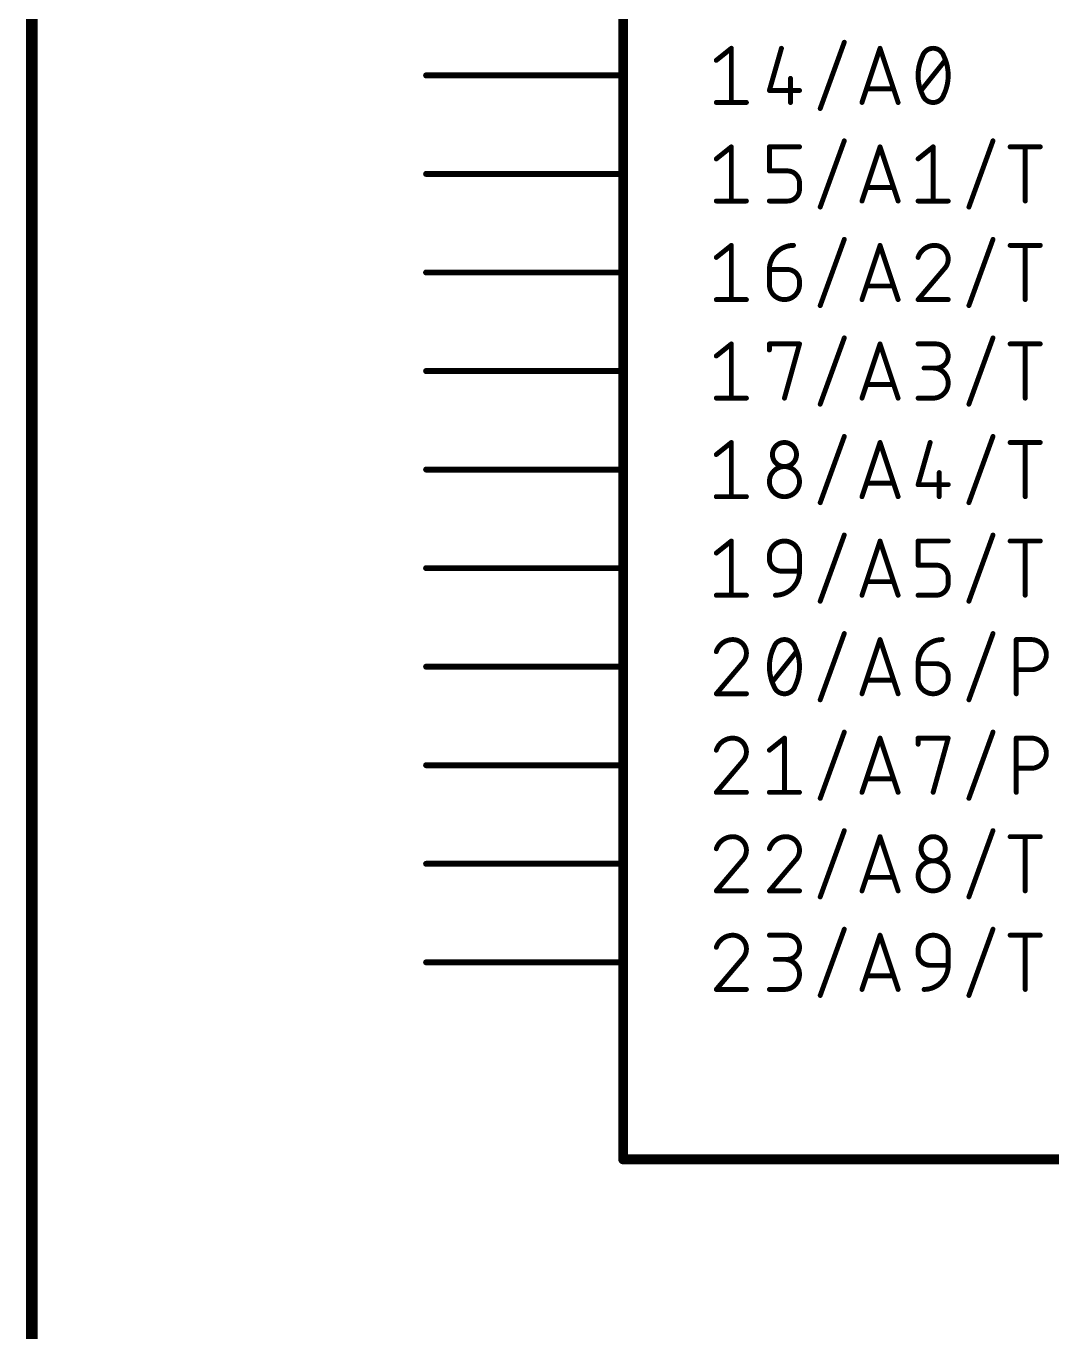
# Model space of a CAD drawing. Extents: x -1 to 180, y 0 to 264.
# Drawn here: x -0.15 to 26.29, y 165.74 to 199.39 of the extents above; entities that cross this region are included whole.
import ezdxf

# ---------------------------------------------------------------- set-up
doc = ezdxf.new("R2010")
doc.units = 0
doc.layers.add('94', color=12, linetype='CONTINUOUS')
doc.layers.add('95', color=251, linetype='CONTINUOUS')

msp = doc.modelspace()

# ---------------------------------------------------------------- linework, layer by layer
at = {"layer": '94'}
for points, const_width in [([(0, 264.16), (0, 0)], 0.3), ([(15.24, 238.76), (15.24, 170.18)], 0.254), ([(10.16, 198.12), (15.24, 198.12)], 0.1524), ([(10.16, 195.58), (15.24, 195.58)], 0.1524), ([(10.16, 193.04), (15.24, 193.04)], 0.1524), ([(10.16, 190.5), (15.24, 190.5)], 0.1524), ([(10.16, 187.96), (15.24, 187.96)], 0.1524), ([(10.16, 185.42), (15.24, 185.42)], 0.1524), ([(10.16, 182.88), (15.24, 182.88)], 0.1524), ([(10.16, 180.34), (15.24, 180.34)], 0.1524), ([(10.16, 177.8), (15.24, 177.8)], 0.1524), ([(10.16, 175.26), (15.24, 175.26)], 0.1524), ([(15.24, 170.18), (50.8, 170.18)], 0.254)]:
    msp.add_lwpolyline(points, dxfattribs=dict(at, const_width=const_width))
for points, const_width in [([(10.16, 198.1581, 1), (10.16, 198.0819)], 0.0762), ([(15.24, 198.0819, 1), (15.24, 198.1581)], 0.0762), ([(10.16, 195.6181, 1), (10.16, 195.5419)], 0.0762), ([(15.24, 195.5419, 1), (15.24, 195.6181)], 0.0762), ([(10.16, 193.0781, 1), (10.16, 193.0019)], 0.0762), ([(15.24, 193.0019, 1), (15.24, 193.0781)], 0.0762), ([(10.16, 190.5381, 1), (10.16, 190.4619)], 0.0762), ([(15.24, 190.4619, 1), (15.24, 190.5381)], 0.0762), ([(10.16, 187.9981, 1), (10.16, 187.9219)], 0.0762), ([(15.24, 187.9219, 1), (15.24, 187.9981)], 0.0762), ([(10.16, 185.4581, 1), (10.16, 185.3819)], 0.0762), ([(15.24, 185.3819, 1), (15.24, 185.4581)], 0.0762), ([(10.16, 182.9181, 1), (10.16, 182.8419)], 0.0762), ([(15.24, 182.8419, 1), (15.24, 182.9181)], 0.0762), ([(10.16, 180.3781, 1), (10.16, 180.3019)], 0.0762), ([(15.24, 180.3019, 1), (15.24, 180.3781)], 0.0762), ([(10.16, 177.8381, 1), (10.16, 177.7619)], 0.0762), ([(15.24, 177.7619, 1), (15.24, 177.8381)], 0.0762), ([(10.16, 175.2981, 1), (10.16, 175.2219)], 0.0762), ([(15.24, 175.2219, 1), (15.24, 175.2981)], 0.0762), ([(15.24, 170.2435, 1), (15.24, 170.1165)], 0.127), ([(15.1765, 170.18, 1), (15.3035, 170.18)], 0.127)]:
    msp.add_lwpolyline(points, format="xyb", dxfattribs=dict(at, const_width=const_width))
at = {"layer": '95', "const_width": 0.127}
for points in [[(20.3187, 197.2663), (20.9396, 198.9737)], [(17.6403, 198.5081), (18.0284, 198.8185)], [(18.0284, 198.8185), (18.0284, 197.4215)], [(19.3196, 198.8185), (19.0092, 197.7319)], [(21.3955, 197.4215), (21.8611, 198.8185)], [(21.8611, 198.8185), (22.3268, 197.4215)], [(22.9195, 197.7319), (23.5404, 198.5081)], [(19.5524, 198.0424), (19.5524, 197.4215)], [(19.0092, 197.7319), (19.7853, 197.7319)], [(22.2104, 197.7708), (21.5119, 197.7708)], [(17.6403, 197.4215), (18.4164, 197.4215)], [(17.6403, 195.9681), (18.0284, 196.2785)], [(18.0284, 196.2785), (18.0284, 194.8815)], [(19.0092, 195.6576), (19.0092, 196.2785)], [(19.0092, 196.2785), (19.7853, 196.2785)], [(20.3187, 194.7263), (20.9396, 196.4337)], [(21.3955, 194.8815), (21.8611, 196.2785)], [(21.8611, 196.2785), (22.3268, 194.8815)], [(22.8419, 195.9681), (23.23, 196.2785)], [(23.23, 196.2785), (23.23, 194.8815)], [(24.1515, 194.7263), (24.7724, 196.4337)], [(25.2146, 196.2785), (25.9907, 196.2785)], [(25.6027, 194.8815), (25.6027, 196.2785)], [(19.4748, 195.6576), (19.0092, 195.6576)], [(19.7853, 195.1919), (19.7853, 195.3472)], [(22.2104, 195.2308), (21.5119, 195.2308)], [(17.6403, 194.8815), (18.4164, 194.8815)], [(19.0092, 194.8815), (19.4748, 194.8815)], [(22.8419, 194.8815), (23.618, 194.8815)], [(20.3187, 192.1863), (20.9396, 193.8937)], [(24.1515, 192.1863), (24.7724, 193.8937)], [(17.6403, 193.4281), (18.0284, 193.7385)], [(18.0284, 193.7385), (18.0284, 192.3415)], [(21.3955, 192.3415), (21.8611, 193.7385)], [(21.8611, 193.7385), (22.3268, 192.3415)], [(25.2146, 193.7385), (25.9907, 193.7385)], [(25.6027, 192.3415), (25.6027, 193.7385)], [(19.0092, 193.1176), (19.4748, 193.1176)], [(19.0092, 192.7296), (19.0092, 193.1176)], [(23.5016, 193.1176), (22.8419, 192.3415)], [(19.7853, 192.8072), (19.7853, 192.7296)], [(22.2104, 192.6908), (21.5119, 192.6908)], [(17.6403, 192.3415), (18.4164, 192.3415)], [(22.8419, 192.3415), (23.618, 192.3415)], [(17.6403, 190.8881), (18.0284, 191.1985)], [(18.0284, 191.1985), (18.0284, 189.8015)], [(19.0092, 191.0433), (19.0092, 191.1985)], [(19.0092, 191.1985), (19.7853, 191.1985)], [(19.7853, 191.1985), (19.3972, 189.8015)], [(20.3187, 189.6463), (20.9396, 191.3537)], [(21.3955, 189.8015), (21.8611, 191.1985)], [(21.8611, 191.1985), (22.3268, 189.8015)], [(22.8419, 191.1985), (23.3076, 191.1985)], [(24.1515, 189.6463), (24.7724, 191.3537)], [(25.2146, 191.1985), (25.9907, 191.1985)], [(25.6027, 189.8015), (25.6027, 191.1985)], [(23.3076, 190.5776), (22.9972, 190.5776)], [(22.2104, 190.1508), (21.5119, 190.1508)], [(17.6403, 189.8015), (18.4164, 189.8015)], [(22.8419, 189.8015), (23.23, 189.8015)], [(20.3187, 187.1063), (20.9396, 188.8137)], [(24.1515, 187.1063), (24.7724, 188.8137)], [(17.6403, 188.3481), (18.0284, 188.6585)], [(18.0284, 188.6585), (18.0284, 187.2615)], [(21.3955, 187.2615), (21.8611, 188.6585)], [(21.8611, 188.6585), (22.3268, 187.2615)], [(23.1524, 188.6585), (22.8419, 187.5719)], [(25.2146, 188.6585), (25.9907, 188.6585)], [(25.6027, 187.2615), (25.6027, 188.6585)], [(23.3852, 187.8824), (23.3852, 187.2615)], [(22.2104, 187.6107), (21.5119, 187.6107)], [(22.8419, 187.5719), (23.618, 187.5719)], [(17.6403, 187.2615), (18.4164, 187.2615)], [(17.6403, 185.8081), (18.0284, 186.1185)], [(18.0284, 186.1185), (18.0284, 184.7215)], [(20.3187, 184.5663), (20.9396, 186.2737)], [(21.3955, 184.7215), (21.8611, 186.1185)], [(21.8611, 186.1185), (22.3268, 184.7215)], [(22.8419, 185.4976), (22.8419, 186.1185)], [(22.8419, 186.1185), (23.618, 186.1185)], [(24.1515, 184.5663), (24.7724, 186.2737)], [(25.2146, 186.1185), (25.9907, 186.1185)], [(25.6027, 184.7215), (25.6027, 186.1185)], [(19.0092, 185.6528), (19.0092, 185.7304)], [(19.7853, 185.7304), (19.7853, 185.3424)], [(23.3076, 185.4976), (22.8419, 185.4976)], [(19.7853, 185.3424), (19.3196, 185.3424)], [(22.2104, 185.0708), (21.5119, 185.0708)], [(23.618, 185.0319), (23.618, 185.1872)], [(17.6403, 184.7215), (18.4164, 184.7215)], [(22.8419, 184.7215), (23.3076, 184.7215)], [(20.3187, 182.0263), (20.9396, 183.7337)], [(24.1515, 182.0263), (24.7724, 183.7337)], [(21.3955, 182.1815), (21.8611, 183.5785)], [(21.8611, 183.5785), (22.3268, 182.1815)], [(25.372, 182.1815), (25.372, 183.5785)], [(25.372, 183.5785), (25.76, 183.5785)], [(19.0868, 182.4919), (19.7077, 183.2681)], [(18.3, 182.9576), (17.6403, 182.1815)], [(22.8419, 182.9576), (23.3076, 182.9576)], [(22.8419, 182.5696), (22.8419, 182.9576)], [(25.76, 182.8024), (25.372, 182.8024)], [(22.2104, 182.5308), (21.5119, 182.5308)], [(23.618, 182.6472), (23.618, 182.5696)], [(17.6403, 182.1815), (18.4164, 182.1815)], [(19.0092, 180.7281), (19.3972, 181.0385)], [(19.3972, 181.0385), (19.3972, 179.6415)], [(20.3187, 179.4863), (20.9396, 181.1937)], [(21.3955, 179.6415), (21.8611, 181.0385)], [(21.8611, 181.0385), (22.3268, 179.6415)], [(22.8419, 180.8833), (22.8419, 181.0385)], [(22.8419, 181.0385), (23.618, 181.0385)], [(23.618, 181.0385), (23.23, 179.6415)], [(24.1515, 179.4863), (24.7724, 181.1937)], [(25.372, 179.6415), (25.372, 181.0385)], [(25.372, 181.0385), (25.76, 181.0385)], [(18.3, 180.4176), (17.6403, 179.6415)], [(22.2104, 179.9908), (21.5119, 179.9908)], [(25.76, 180.2624), (25.372, 180.2624)], [(17.6403, 179.6415), (18.4164, 179.6415)], [(19.0092, 179.6415), (19.7853, 179.6415)], [(20.3187, 176.9463), (20.9396, 178.6537)], [(24.1515, 176.9463), (24.7724, 178.6537)], [(21.3955, 177.1015), (21.8611, 178.4985)], [(21.8611, 178.4985), (22.3268, 177.1015)], [(25.2146, 178.4985), (25.9907, 178.4985)], [(25.6027, 177.1015), (25.6027, 178.4985)], [(18.3, 177.8776), (17.6403, 177.1015)], [(19.6688, 177.8776), (19.0092, 177.1015)], [(22.2104, 177.4507), (21.5119, 177.4507)], [(17.6403, 177.1015), (18.4164, 177.1015)], [(19.0092, 177.1015), (19.7853, 177.1015)], [(19.0092, 175.9585), (19.4748, 175.9585)], [(20.3187, 174.4063), (20.9396, 176.1137)], [(21.3955, 174.5615), (21.8611, 175.9585)], [(21.8611, 175.9585), (22.3268, 174.5615)], [(24.1515, 174.4063), (24.7724, 176.1137)], [(25.2146, 175.9585), (25.9907, 175.9585)], [(25.6027, 174.5615), (25.6027, 175.9585)], [(18.3, 175.3376), (17.6403, 174.5615)], [(19.4748, 175.3376), (19.1644, 175.3376)], [(22.8419, 175.4928), (22.8419, 175.5704)], [(23.618, 175.5704), (23.618, 175.1824)], [(23.618, 175.1824), (23.1524, 175.1824)], [(22.2104, 174.9108), (21.5119, 174.9108)], [(17.6403, 174.5615), (18.4164, 174.5615)], [(19.0092, 174.5615), (19.3972, 174.5615)]]:
    msp.add_lwpolyline(points, dxfattribs=at)
at = {"layer": '95'}
for points, const_width in [([(20.9695, 198.9629, 1), (20.9098, 198.9846)], 0.0635), ([(17.6205, 198.5328, 1), (17.6601, 198.4833)], 0.0635), ([(18.0601, 198.8185, 1), (17.9966, 198.8185)], 0.0635), ([(18.0482, 198.7937, 1), (18.0085, 198.8433)], 0.0635), ([(19.3501, 198.8098, 1), (19.2891, 198.8272)], 0.0635), ([(21.8913, 198.8285, 1), (21.831, 198.8085)], 0.0635), ([(21.8913, 198.8085, 1), (21.831, 198.8285)], 0.0635), ([(22.9584, 198.6245, 0.1139), (22.8419, 198.12)], 0.127), ([(22.9283, 198.6348, 1), (22.9884, 198.6142)], 0.0635), ([(23.23, 198.8185, 0.3205), (22.9584, 198.6245)], 0.127), ([(22.9869, 198.6106, 1), (22.9298, 198.6384)], 0.0635), ([(23.5016, 198.6245, 0.3205), (23.23, 198.8185)], 0.127), ([(23.23, 198.8502, 1), (23.23, 198.7868)], 0.0635), ([(23.23, 198.7868, 1), (23.23, 198.8502)], 0.0635), ([(23.618, 198.12, 0.1139), (23.5016, 198.6245)], 0.127), ([(23.5302, 198.6384, 1), (23.4731, 198.6106)], 0.0635), ([(23.4716, 198.6142, 1), (23.5317, 198.6348)], 0.0635), ([(23.5652, 198.4882, 1), (23.5156, 198.5279)], 0.0635), ([(19.5842, 198.0424, 1), (19.5207, 198.0424)], 0.0635), ([(22.8419, 198.12, 0.1139), (22.9584, 197.6155)], 0.127), ([(22.8737, 198.12, 1), (22.8102, 198.12)], 0.0635), ([(22.8102, 198.12, 1), (22.8737, 198.12)], 0.0635), ([(23.5016, 197.6155, 0.1139), (23.618, 198.12)], 0.127), ([(23.6498, 198.12, 1), (23.5863, 198.12)], 0.0635), ([(23.5863, 198.12, 1), (23.6498, 198.12)], 0.0635), ([(18.9786, 197.7407, 1), (19.0397, 197.7232)], 0.0635), ([(19.0092, 197.7637, 1), (19.0092, 197.7002)], 0.0635), ([(19.7853, 197.7002, 1), (19.7853, 197.7637)], 0.0635), ([(21.5119, 197.8025, 1), (21.5119, 197.739)], 0.0635), ([(22.2104, 197.739, 1), (22.2104, 197.8025)], 0.0635), ([(22.8948, 197.7518, 1), (22.9443, 197.7121)], 0.0635), ([(22.9884, 197.6258, 1), (22.9283, 197.6052)], 0.0635), ([(22.9584, 197.6155, 0.3205), (23.23, 197.4215)], 0.127), ([(22.9298, 197.6016, 1), (22.9869, 197.6294)], 0.0635), ([(23.23, 197.4215, 0.3205), (23.5016, 197.6155)], 0.127), ([(23.4731, 197.6294, 1), (23.5302, 197.6016)], 0.0635), ([(23.5317, 197.6052, 1), (23.4716, 197.6258)], 0.0635), ([(17.6403, 197.4532, 1), (17.6403, 197.3898)], 0.0635), ([(17.9966, 197.4215, 1), (18.0601, 197.4215)], 0.0635), ([(18.4164, 197.3898, 1), (18.4164, 197.4532)], 0.0635), ([(19.5207, 197.4215, 1), (19.5842, 197.4215)], 0.0635), ([(20.2889, 197.2771, 1), (20.3486, 197.2554)], 0.0635), ([(21.3654, 197.4315, 1), (21.4256, 197.4115)], 0.0635), ([(22.2967, 197.4115, 1), (22.3569, 197.4315)], 0.0635), ([(23.23, 197.4532, 1), (23.23, 197.3898)], 0.0635), ([(23.23, 197.3898, 1), (23.23, 197.4532)], 0.0635), ([(18.0601, 196.2785, 1), (17.9966, 196.2785)], 0.0635), ([(18.0482, 196.2537, 1), (18.0085, 196.3033)], 0.0635), ([(19.0409, 196.2785, 1), (18.9774, 196.2785)], 0.0635), ([(19.0092, 196.3102, 1), (19.0092, 196.2468)], 0.0635), ([(19.7853, 196.2468, 1), (19.7853, 196.3102)], 0.0635), ([(20.9695, 196.4229, 1), (20.9098, 196.4446)], 0.0635), ([(21.8913, 196.2885, 1), (21.831, 196.2685)], 0.0635), ([(21.8913, 196.2685, 1), (21.831, 196.2885)], 0.0635), ([(23.2617, 196.2785, 1), (23.1982, 196.2785)], 0.0635), ([(23.2498, 196.2537, 1), (23.2102, 196.3033)], 0.0635), ([(24.8022, 196.4229, 1), (24.7426, 196.4446)], 0.0635), ([(25.2146, 196.3102, 1), (25.2146, 196.2468)], 0.0635), ([(25.6344, 196.2785, 1), (25.5709, 196.2785)], 0.0635), ([(25.9907, 196.2468, 1), (25.9907, 196.3102)], 0.0635), ([(17.6205, 195.9928, 1), (17.6601, 195.9433)], 0.0635), ([(22.8221, 195.9928, 1), (22.8618, 195.9433)], 0.0635), ([(18.9774, 195.6576, 1), (19.0409, 195.6576)], 0.0635), ([(19.0092, 195.6894, 1), (19.0092, 195.6259)], 0.0635), ([(19.7853, 195.3472, 0.4142), (19.4748, 195.6576)], 0.127), ([(19.4748, 195.6894, 1), (19.4748, 195.6259)], 0.0635), ([(19.4748, 195.6259, 1), (19.4748, 195.6894)], 0.0635), ([(19.4748, 194.8815, 0.4142), (19.7853, 195.1919)], 0.127), ([(19.817, 195.3472, 1), (19.7535, 195.3472)], 0.0635), ([(19.7535, 195.3472, 1), (19.817, 195.3472)], 0.0635), ([(19.817, 195.1919, 1), (19.7535, 195.1919)], 0.0635), ([(19.7535, 195.1919, 1), (19.817, 195.1919)], 0.0635), ([(21.5119, 195.2625, 1), (21.5119, 195.199)], 0.0635), ([(22.2104, 195.199, 1), (22.2104, 195.2625)], 0.0635), ([(17.6403, 194.9133, 1), (17.6403, 194.8498)], 0.0635), ([(17.9966, 194.8815, 1), (18.0601, 194.8815)], 0.0635), ([(18.4164, 194.8498, 1), (18.4164, 194.9133)], 0.0635), ([(19.0092, 194.9133, 1), (19.0092, 194.8498)], 0.0635), ([(19.4748, 194.9133, 1), (19.4748, 194.8498)], 0.0635), ([(19.4748, 194.8498, 1), (19.4748, 194.9133)], 0.0635), ([(21.3654, 194.8915, 1), (21.4256, 194.8715)], 0.0635), ([(22.2967, 194.8715, 1), (22.3569, 194.8915)], 0.0635), ([(22.8419, 194.9133, 1), (22.8419, 194.8498)], 0.0635), ([(23.1982, 194.8815, 1), (23.2617, 194.8815)], 0.0635), ([(23.618, 194.8498, 1), (23.618, 194.9133)], 0.0635), ([(25.5709, 194.8815, 1), (25.6344, 194.8815)], 0.0635), ([(20.2889, 194.7371, 1), (20.3486, 194.7154)], 0.0635), ([(24.1217, 194.7371, 1), (24.1814, 194.7154)], 0.0635), ([(20.9695, 193.8829, 1), (20.9098, 193.9046)], 0.0635), ([(24.8022, 193.8829, 1), (24.7426, 193.9046)], 0.0635), ([(18.0601, 193.7385, 1), (17.9966, 193.7385)], 0.0635), ([(18.0482, 193.7137, 1), (18.0085, 193.7633)], 0.0635), ([(19.63, 193.7385, 0.4142), (19.0092, 193.1176)], 0.127), ([(19.63, 193.7068, 1), (19.63, 193.7702)], 0.0635), ([(21.8913, 193.7485, 1), (21.831, 193.7285)], 0.0635), ([(21.8913, 193.7285, 1), (21.831, 193.7485)], 0.0635), ([(23.2688, 193.7385, 0.3252), (22.8419, 193.4281)], 0.127), ([(23.618, 193.3893, 0.4142), (23.2688, 193.7385)], 0.127), ([(23.2688, 193.7703, 1), (23.2688, 193.7068)], 0.0635), ([(23.2688, 193.7068, 1), (23.2688, 193.7702)], 0.0635), ([(25.2146, 193.7703, 1), (25.2146, 193.7068)], 0.0635), ([(25.6344, 193.7385, 1), (25.5709, 193.7385)], 0.0635), ([(25.9907, 193.7068, 1), (25.9907, 193.7703)], 0.0635), ([(17.6205, 193.4528, 1), (17.6601, 193.4033)], 0.0635), ([(19.0409, 193.1176, 1), (18.9774, 193.1176)], 0.0635), ([(19.0092, 193.1494, 1), (19.0092, 193.0859)], 0.0635), ([(19.4748, 193.1494, 1), (19.4748, 193.0859)], 0.0635), ([(19.7853, 192.8072, 0.4142), (19.4748, 193.1176)], 0.127), ([(19.4748, 193.0859, 1), (19.4748, 193.1494)], 0.0635), ([(22.8117, 193.4378, 1), (22.8721, 193.4183)], 0.0635), ([(23.5016, 193.1176, 0.2053), (23.618, 193.3893)], 0.127), ([(23.5258, 193.097, 1), (23.4774, 193.1382)], 0.0635), ([(23.6498, 193.3892, 1), (23.5863, 193.3893)], 0.0635), ([(23.5863, 193.3893, 1), (23.6498, 193.3893)], 0.0635), ([(18.9774, 193.1176, 1), (19.0409, 193.1176)], 0.0635), ([(19.817, 192.8072, 1), (19.7535, 192.8072)], 0.0635), ([(23.4797, 193.1406, 1), (23.5235, 193.0946)], 0.0635), ([(19.0409, 192.7296, 1), (18.9774, 192.7296)], 0.0635), ([(18.9774, 192.7296, 1), (19.0409, 192.7296)], 0.0635), ([(19.0092, 192.7296, 1), (19.7853, 192.7296)], 0.127), ([(19.7535, 192.8072, 1), (19.817, 192.8072)], 0.0635), ([(19.817, 192.7296, 1), (19.7535, 192.7296)], 0.0635), ([(19.7535, 192.7296, 1), (19.817, 192.7296)], 0.0635), ([(21.5119, 192.7225, 1), (21.5119, 192.659)], 0.0635), ([(22.2104, 192.659, 1), (22.2104, 192.7225)], 0.0635), ([(17.6403, 192.3732, 1), (17.6403, 192.3098)], 0.0635), ([(17.9966, 192.3415, 1), (18.0601, 192.3415)], 0.0635), ([(18.4164, 192.3098, 1), (18.4164, 192.3732)], 0.0635), ([(20.2889, 192.1971, 1), (20.3486, 192.1754)], 0.0635), ([(21.3654, 192.3515, 1), (21.4256, 192.3315)], 0.0635), ([(22.2967, 192.3315, 1), (22.3569, 192.3515)], 0.0635), ([(22.8419, 192.3732, 1), (22.8419, 192.3098)], 0.0635), ([(22.8177, 192.3621, 1), (22.8661, 192.3209)], 0.0635), ([(23.618, 192.3098, 1), (23.618, 192.3732)], 0.0635), ([(24.1217, 192.1971, 1), (24.1814, 192.1754)], 0.0635), ([(25.5709, 192.3415, 1), (25.6344, 192.3415)], 0.0635), ([(18.0601, 191.1985, 1), (17.9966, 191.1985)], 0.0635), ([(18.0482, 191.1737, 1), (18.0085, 191.2233)], 0.0635), ([(19.0409, 191.1985, 1), (18.9774, 191.1985)], 0.0635), ([(19.0092, 191.2302, 1), (19.0092, 191.1668)], 0.0635), ([(19.8159, 191.19, 1), (19.7547, 191.207)], 0.0635), ([(19.7853, 191.1668, 1), (19.7853, 191.2302)], 0.0635), ([(20.9695, 191.3429, 1), (20.9098, 191.3646)], 0.0635), ([(21.8913, 191.2085, 1), (21.831, 191.1885)], 0.0635), ([(21.8913, 191.1885, 1), (21.831, 191.2085)], 0.0635), ([(22.8419, 191.2302, 1), (22.8419, 191.1668)], 0.0635), ([(23.3076, 190.5776, 1), (23.3076, 191.1985)], 0.127), ([(23.3076, 191.2302, 1), (23.3076, 191.1668)], 0.0635), ([(23.3076, 191.1668, 1), (23.3076, 191.2302)], 0.0635), ([(24.8022, 191.3429, 1), (24.7426, 191.3646)], 0.0635), ([(25.2146, 191.2302, 1), (25.2146, 191.1668)], 0.0635), ([(25.6344, 191.1985, 1), (25.5709, 191.1985)], 0.0635), ([(25.9907, 191.1668, 1), (25.9907, 191.2302)], 0.0635), ([(17.6205, 190.9128, 1), (17.6601, 190.8633)], 0.0635), ([(18.9774, 191.0433, 1), (19.0409, 191.0433)], 0.0635), ([(22.9972, 190.6094, 1), (22.9972, 190.5459)], 0.0635), ([(23.23, 189.8015, 1), (23.23, 190.5776)], 0.127), ([(23.23, 190.6094, 1), (23.23, 190.5459)], 0.0635), ([(23.3076, 190.6094, 1), (23.3076, 190.5459)], 0.0635), ([(23.3076, 190.5459, 1), (23.3076, 190.6094)], 0.0635), ([(21.5119, 190.1825, 1), (21.5119, 190.119)], 0.0635), ([(22.2104, 190.119, 1), (22.2104, 190.1825)], 0.0635), ([(17.6403, 189.8332, 1), (17.6403, 189.7698)], 0.0635), ([(17.9966, 189.8015, 1), (18.0601, 189.8015)], 0.0635), ([(18.4164, 189.7698, 1), (18.4164, 189.8332)], 0.0635), ([(19.3666, 189.81, 1), (19.4278, 189.793)], 0.0635), ([(21.3654, 189.8115, 1), (21.4256, 189.7915)], 0.0635), ([(22.2967, 189.7915, 1), (22.3569, 189.8115)], 0.0635), ([(22.8419, 189.8332, 1), (22.8419, 189.7698)], 0.0635), ([(23.23, 189.8332, 1), (23.23, 189.7698)], 0.0635), ([(23.23, 189.7698, 1), (23.23, 189.8332)], 0.0635), ([(25.5709, 189.8015, 1), (25.6344, 189.8015)], 0.0635), ([(20.2889, 189.6571, 1), (20.3486, 189.6354)], 0.0635), ([(24.1217, 189.6571, 1), (24.1814, 189.6354)], 0.0635), ([(20.9695, 188.8029, 1), (20.9098, 188.8246)], 0.0635), ([(24.8022, 188.8029, 1), (24.7426, 188.8246)], 0.0635), ([(18.0601, 188.6585, 1), (17.9966, 188.6585)], 0.0635), ([(18.0482, 188.6337, 1), (18.0085, 188.6833)], 0.0635), ([(19.7077, 188.3481, 1), (19.0868, 188.3481)], 0.127), ([(21.8913, 188.6685, 1), (21.831, 188.6485)], 0.0635), ([(21.8913, 188.6485, 1), (21.831, 188.6685)], 0.0635), ([(23.1829, 188.6498, 1), (23.1219, 188.6672)], 0.0635), ([(25.2146, 188.6902, 1), (25.2146, 188.6268)], 0.0635), ([(25.6344, 188.6585, 1), (25.5709, 188.6585)], 0.0635), ([(25.9907, 188.6268, 1), (25.9907, 188.6902)], 0.0635), ([(17.6205, 188.3728, 1), (17.6601, 188.3233)], 0.0635), ([(19.0868, 188.3481, 1), (19.7077, 188.3481)], 0.127), ([(19.1185, 188.3481, 1), (19.055, 188.3481)], 0.0635), ([(19.055, 188.3481, 1), (19.1185, 188.3481)], 0.0635), ([(19.7394, 188.3481, 1), (19.6759, 188.3481)], 0.0635), ([(19.6759, 188.3481, 1), (19.7394, 188.3481)], 0.0635), ([(19.7853, 187.6496, 1), (19.0092, 187.6496)], 0.127), ([(23.417, 187.8824, 1), (23.3535, 187.8824)], 0.0635), ([(19.0409, 187.6496, 1), (18.9774, 187.6496)], 0.0635), ([(18.9774, 187.6496, 1), (19.0409, 187.6496)], 0.0635), ([(19.0092, 187.6496, 1), (19.7853, 187.6496)], 0.127), ([(19.817, 187.6496, 1), (19.7535, 187.6496)], 0.0635), ([(19.7535, 187.6496, 1), (19.817, 187.6496)], 0.0635), ([(21.5119, 187.6425, 1), (21.5119, 187.579)], 0.0635), ([(22.2104, 187.579, 1), (22.2104, 187.6425)], 0.0635), ([(22.8419, 187.6037, 1), (22.8419, 187.5402)], 0.0635), ([(22.8114, 187.5807, 1), (22.8725, 187.5632)], 0.0635), ([(23.618, 187.5402, 1), (23.618, 187.6037)], 0.0635), ([(17.6403, 187.2933, 1), (17.6403, 187.2298)], 0.0635), ([(17.9966, 187.2615, 1), (18.0601, 187.2615)], 0.0635), ([(18.4164, 187.2298, 1), (18.4164, 187.2933)], 0.0635), ([(20.2889, 187.1171, 1), (20.3486, 187.0954)], 0.0635), ([(21.3654, 187.2715, 1), (21.4256, 187.2515)], 0.0635), ([(22.2967, 187.2515, 1), (22.3569, 187.2715)], 0.0635), ([(23.3535, 187.2615, 1), (23.417, 187.2615)], 0.0635), ([(24.1217, 187.1171, 1), (24.1814, 187.0954)], 0.0635), ([(25.5709, 187.2615, 1), (25.6344, 187.2615)], 0.0635), ([(18.0601, 186.1185, 1), (17.9966, 186.1185)], 0.0635), ([(18.0482, 186.0937, 1), (18.0085, 186.1433)], 0.0635), ([(19.7853, 185.7304, 1), (19.0092, 185.7304)], 0.127), ([(20.9695, 186.2629, 1), (20.9098, 186.2846)], 0.0635), ([(21.8913, 186.1285, 1), (21.831, 186.1085)], 0.0635), ([(21.8913, 186.1085, 1), (21.831, 186.1285)], 0.0635), ([(22.8737, 186.1185, 1), (22.8102, 186.1185)], 0.0635), ([(22.8419, 186.1502, 1), (22.8419, 186.0868)], 0.0635), ([(23.618, 186.0868, 1), (23.618, 186.1502)], 0.0635), ([(24.8022, 186.2629, 1), (24.7426, 186.2846)], 0.0635), ([(25.2146, 186.1502, 1), (25.2146, 186.0868)], 0.0635), ([(25.6344, 186.1185, 1), (25.5709, 186.1185)], 0.0635), ([(25.9907, 186.0868, 1), (25.9907, 186.1502)], 0.0635), ([(17.6205, 185.8328, 1), (17.6601, 185.7833)], 0.0635), ([(19.0409, 185.7304, 1), (18.9774, 185.7304)], 0.0635), ([(19.817, 185.7304, 1), (19.7535, 185.7304)], 0.0635), ([(18.9774, 185.7304, 1), (19.0409, 185.7304)], 0.0635), ([(19.0409, 185.6528, 1), (18.9774, 185.6528)], 0.0635), ([(18.9774, 185.6528, 1), (19.0409, 185.6528)], 0.0635), ([(19.0092, 185.6528, 0.4142), (19.3196, 185.3424)], 0.127), ([(19.7535, 185.7304, 1), (19.817, 185.7304)], 0.0635), ([(22.8419, 185.5294, 1), (22.8419, 185.4659)], 0.0635), ([(22.8102, 185.4976, 1), (22.8737, 185.4976)], 0.0635), ([(23.618, 185.1872, 0.4142), (23.3076, 185.4976)], 0.127), ([(23.3076, 185.5294, 1), (23.3076, 185.4659)], 0.0635), ([(23.3076, 185.4659, 1), (23.3076, 185.5294)], 0.0635), ([(19.1644, 184.7215, 0.4142), (19.7853, 185.3424)], 0.127), ([(19.3196, 185.3741, 1), (19.3196, 185.3106)], 0.0635), ([(19.3196, 185.3106, 1), (19.3196, 185.3741)], 0.0635), ([(19.817, 185.3424, 1), (19.7535, 185.3424)], 0.0635), ([(19.7535, 185.3424, 1), (19.817, 185.3424)], 0.0635), ([(19.7853, 185.3106, 1), (19.7853, 185.3741)], 0.0635), ([(21.5119, 185.1025, 1), (21.5119, 185.039)], 0.0635), ([(22.2104, 185.039, 1), (22.2104, 185.1025)], 0.0635), ([(23.6498, 185.1872, 1), (23.5863, 185.1872)], 0.0635), ([(23.5863, 185.1872, 1), (23.6498, 185.1872)], 0.0635), ([(17.6403, 184.7533, 1), (17.6403, 184.6898)], 0.0635), ([(18.4164, 184.6898, 1), (18.4164, 184.7533)], 0.0635), ([(19.1644, 184.7533, 1), (19.1644, 184.6898)], 0.0635), ([(22.8419, 184.7533, 1), (22.8419, 184.6898)], 0.0635), ([(23.3076, 184.7215, 0.4142), (23.618, 185.0319)], 0.127), ([(23.3076, 184.7533, 1), (23.3076, 184.6898)], 0.0635), ([(23.3076, 184.6898, 1), (23.3076, 184.7533)], 0.0635), ([(23.6498, 185.0319, 1), (23.5863, 185.0319)], 0.0635), ([(23.5863, 185.0319, 1), (23.6498, 185.0319)], 0.0635), ([(17.9966, 184.7215, 1), (18.0601, 184.7215)], 0.0635), ([(20.2889, 184.5771, 1), (20.3486, 184.5554)], 0.0635), ([(21.3654, 184.7315, 1), (21.4256, 184.7115)], 0.0635), ([(22.2967, 184.7115, 1), (22.3569, 184.7315)], 0.0635), ([(24.1217, 184.5771, 1), (24.1814, 184.5554)], 0.0635), ([(25.5709, 184.7215, 1), (25.6344, 184.7215)], 0.0635), ([(20.9695, 183.7229, 1), (20.9098, 183.7446)], 0.0635), ([(24.8022, 183.7229, 1), (24.7426, 183.7446)], 0.0635), ([(18.0672, 183.5785, 0.3252), (17.6403, 183.2681)], 0.127), ([(18.4164, 183.2293, 0.4142), (18.0672, 183.5785)], 0.127), ([(18.0672, 183.6103, 1), (18.0672, 183.5468)], 0.0635), ([(18.0672, 183.5468, 1), (18.0672, 183.6102)], 0.0635), ([(19.1256, 183.3845, 0.1139), (19.0092, 182.88)], 0.127), ([(19.0955, 183.3948, 1), (19.1556, 183.3742)], 0.0635), ([(19.3972, 183.5785, 0.3205), (19.1256, 183.3845)], 0.127), ([(19.1541, 183.3706, 1), (19.097, 183.3984)], 0.0635), ([(19.6688, 183.3845, 0.3205), (19.3972, 183.5785)], 0.127), ([(19.3972, 183.6102, 1), (19.3972, 183.5468)], 0.0635), ([(19.3972, 183.5468, 1), (19.3972, 183.6103)], 0.0635), ([(19.7853, 182.88, 0.1139), (19.6688, 183.3845)], 0.127), ([(19.6974, 183.3984, 1), (19.6403, 183.3706)], 0.0635), ([(19.6388, 183.3742, 1), (19.6989, 183.3948)], 0.0635), ([(21.8913, 183.5885, 1), (21.831, 183.5685)], 0.0635), ([(21.8913, 183.5685, 1), (21.831, 183.5885)], 0.0635), ([(23.4628, 183.5785, 0.4142), (22.8419, 182.9576)], 0.127), ([(23.4628, 183.5468, 1), (23.4628, 183.6102)], 0.0635), ([(25.4037, 183.5785, 1), (25.3402, 183.5785)], 0.0635), ([(25.372, 183.6103, 1), (25.372, 183.5468)], 0.0635), ([(25.76, 182.8024, 1), (25.76, 183.5785)], 0.127), ([(25.76, 183.6103, 1), (25.76, 183.5468)], 0.0635), ([(25.76, 183.5468, 1), (25.76, 183.6103)], 0.0635), ([(17.6101, 183.2778, 1), (17.6705, 183.2583)], 0.0635), ([(18.3, 182.9576, 0.2053), (18.4164, 183.2293)], 0.127), ([(18.4482, 183.2292, 1), (18.3847, 183.2293)], 0.0635), ([(18.3847, 183.2293, 1), (18.4482, 183.2293)], 0.0635), ([(19.7324, 183.2482, 1), (19.6829, 183.2879)], 0.0635), ([(18.2781, 182.9806, 1), (18.3219, 182.9346)], 0.0635), ([(18.3242, 182.937, 1), (18.2758, 182.9782)], 0.0635), ([(19.0409, 182.88, 1), (18.9774, 182.88)], 0.0635), ([(18.9774, 182.88, 1), (19.0409, 182.88)], 0.0635), ([(19.0092, 182.88, 0.1139), (19.1256, 182.3755)], 0.127), ([(19.6688, 182.3755, 0.1139), (19.7853, 182.88)], 0.127), ([(19.817, 182.88, 1), (19.7535, 182.88)], 0.0635), ([(19.7535, 182.88, 1), (19.817, 182.88)], 0.0635), ([(22.8419, 182.9894, 1), (22.8419, 182.9259)], 0.0635), ([(22.8737, 182.9576, 1), (22.8102, 182.9576)], 0.0635), ([(22.8102, 182.9576, 1), (22.8737, 182.9576)], 0.0635), ([(23.618, 182.6472, 0.4142), (23.3076, 182.9576)], 0.127), ([(23.3076, 182.9894, 1), (23.3076, 182.9259)], 0.0635), ([(23.3076, 182.9259, 1), (23.3076, 182.9894)], 0.0635), ([(25.372, 182.8341, 1), (25.372, 182.7706)], 0.0635), ([(25.76, 182.8341, 1), (25.76, 182.7706)], 0.0635), ([(25.76, 182.7706, 1), (25.76, 182.8341)], 0.0635), ([(19.062, 182.5118, 1), (19.1116, 182.4721)], 0.0635), ([(19.1556, 182.3858, 1), (19.0955, 182.3652)], 0.0635), ([(19.1256, 182.3755, 0.3205), (19.3972, 182.1815)], 0.127), ([(19.097, 182.3616, 1), (19.1541, 182.3894)], 0.0635), ([(19.3972, 182.1815, 0.3205), (19.6688, 182.3755)], 0.127), ([(19.6403, 182.3894, 1), (19.6974, 182.3616)], 0.0635), ([(19.6989, 182.3652, 1), (19.6388, 182.3858)], 0.0635), ([(21.5119, 182.5625, 1), (21.5119, 182.499)], 0.0635), ([(22.2104, 182.499, 1), (22.2104, 182.5625)], 0.0635), ([(22.8419, 182.5696, 1), (23.618, 182.5696)], 0.127), ([(22.8737, 182.5696, 1), (22.8102, 182.5696)], 0.0635), ([(22.8102, 182.5696, 1), (22.8737, 182.5696)], 0.0635), ([(23.6498, 182.6472, 1), (23.5863, 182.6472)], 0.0635), ([(23.5863, 182.6472, 1), (23.6498, 182.6472)], 0.0635), ([(23.6498, 182.5696, 1), (23.5863, 182.5696)], 0.0635), ([(23.5863, 182.5696, 1), (23.6498, 182.5696)], 0.0635), ([(17.6161, 182.2021, 1), (17.6645, 182.1609)], 0.0635), ([(17.6403, 182.2132, 1), (17.6403, 182.1498)], 0.0635), ([(18.4164, 182.1498, 1), (18.4164, 182.2132)], 0.0635), ([(19.3972, 182.2132, 1), (19.3972, 182.1498)], 0.0635), ([(19.3972, 182.1498, 1), (19.3972, 182.2132)], 0.0635), ([(21.3654, 182.1915, 1), (21.4256, 182.1715)], 0.0635), ([(22.2967, 182.1715, 1), (22.3569, 182.1915)], 0.0635), ([(25.3402, 182.1815, 1), (25.4037, 182.1815)], 0.0635), ([(20.2889, 182.0371, 1), (20.3486, 182.0154)], 0.0635), ([(24.1217, 182.0371, 1), (24.1814, 182.0154)], 0.0635), ([(18.0672, 181.0385, 0.3252), (17.6403, 180.7281)], 0.127), ([(18.4164, 180.6893, 0.4142), (18.0672, 181.0385)], 0.127), ([(18.0672, 181.0702, 1), (18.0672, 181.0068)], 0.0635), ([(18.0672, 181.0068, 1), (18.0672, 181.0702)], 0.0635), ([(19.429, 181.0385, 1), (19.3655, 181.0385)], 0.0635), ([(19.417, 181.0137, 1), (19.3774, 181.0633)], 0.0635), ([(20.9695, 181.1829, 1), (20.9098, 181.2046)], 0.0635), ([(21.8913, 181.0485, 1), (21.831, 181.0285)], 0.0635), ([(21.8913, 181.0285, 1), (21.831, 181.0485)], 0.0635), ([(22.8737, 181.0385, 1), (22.8102, 181.0385)], 0.0635), ([(22.8419, 181.0702, 1), (22.8419, 181.0068)], 0.0635), ([(23.6486, 181.03, 1), (23.5875, 181.047)], 0.0635), ([(23.618, 181.0068, 1), (23.618, 181.0702)], 0.0635), ([(24.8022, 181.1829, 1), (24.7426, 181.2046)], 0.0635), ([(25.4037, 181.0385, 1), (25.3402, 181.0385)], 0.0635), ([(25.372, 181.0702, 1), (25.372, 181.0068)], 0.0635), ([(25.76, 180.2624, 1), (25.76, 181.0385)], 0.127), ([(25.76, 181.0702, 1), (25.76, 181.0068)], 0.0635), ([(25.76, 181.0068, 1), (25.76, 181.0702)], 0.0635), ([(17.6101, 180.7378, 1), (17.6705, 180.7183)], 0.0635), ([(18.3, 180.4176, 0.2053), (18.4164, 180.6893)], 0.127), ([(18.4482, 180.6892, 1), (18.3847, 180.6893)], 0.0635), ([(18.9893, 180.7528, 1), (19.029, 180.7033)], 0.0635), ([(22.8102, 180.8833, 1), (22.8737, 180.8833)], 0.0635), ([(18.2781, 180.4406, 1), (18.3219, 180.3946)], 0.0635), ([(18.3242, 180.397, 1), (18.2758, 180.4382)], 0.0635), ([(18.3847, 180.6893, 1), (18.4482, 180.6893)], 0.0635), ([(21.5119, 180.0225, 1), (21.5119, 179.959)], 0.0635), ([(22.2104, 179.959, 1), (22.2104, 180.0225)], 0.0635), ([(25.372, 180.2941, 1), (25.372, 180.2306)], 0.0635), ([(25.76, 180.2941, 1), (25.76, 180.2306)], 0.0635), ([(25.76, 180.2306, 1), (25.76, 180.2941)], 0.0635), ([(17.6161, 179.6621, 1), (17.6645, 179.6209)], 0.0635), ([(17.6403, 179.6732, 1), (17.6403, 179.6098)], 0.0635), ([(18.4164, 179.6098, 1), (18.4164, 179.6732)], 0.0635), ([(19.0092, 179.6732, 1), (19.0092, 179.6098)], 0.0635), ([(19.3655, 179.6415, 1), (19.429, 179.6415)], 0.0635), ([(19.7853, 179.6098, 1), (19.7853, 179.6732)], 0.0635), ([(20.2889, 179.4971, 1), (20.3486, 179.4754)], 0.0635), ([(21.3654, 179.6515, 1), (21.4256, 179.6315)], 0.0635), ([(22.2967, 179.6315, 1), (22.3569, 179.6515)], 0.0635), ([(23.1994, 179.65, 1), (23.2606, 179.633)], 0.0635), ([(24.1217, 179.4971, 1), (24.1814, 179.4754)], 0.0635), ([(25.3402, 179.6415, 1), (25.4037, 179.6415)], 0.0635), ([(20.9695, 178.6429, 1), (20.9098, 178.6646)], 0.0635), ([(24.8022, 178.6429, 1), (24.7426, 178.6646)], 0.0635), ([(18.0672, 178.4985, 0.3252), (17.6403, 178.1881)], 0.127), ([(18.4164, 178.1492, 0.4142), (18.0672, 178.4985)], 0.127), ([(18.0672, 178.5302, 1), (18.0672, 178.4668)], 0.0635), ([(18.0672, 178.4668, 1), (18.0672, 178.5302)], 0.0635), ([(19.436, 178.4985, 0.3252), (19.0092, 178.1881)], 0.127), ([(19.7853, 178.1492, 0.4142), (19.436, 178.4985)], 0.127), ([(19.436, 178.5302, 1), (19.436, 178.4668)], 0.0635), ([(19.436, 178.4668, 1), (19.436, 178.5302)], 0.0635), ([(21.8913, 178.5085, 1), (21.831, 178.4885)], 0.0635), ([(21.8913, 178.4885, 1), (21.831, 178.5085)], 0.0635), ([(23.5404, 178.1881, 1), (22.9195, 178.1881)], 0.127), ([(25.2146, 178.5302, 1), (25.2146, 178.4668)], 0.0635), ([(25.6344, 178.4985, 1), (25.5709, 178.4985)], 0.0635), ([(25.9907, 178.4668, 1), (25.9907, 178.5302)], 0.0635), ([(17.6101, 178.1978, 1), (17.6705, 178.1783)], 0.0635), ([(18.3, 177.8776, 0.2053), (18.4164, 178.1492)], 0.127), ([(18.4482, 178.1492, 1), (18.3847, 178.1493)], 0.0635), ([(18.3847, 178.1492, 1), (18.4482, 178.1492)], 0.0635), ([(18.9789, 178.1978, 1), (19.0394, 178.1783)], 0.0635), ([(19.6688, 177.8776, 0.2053), (19.7853, 178.1492)], 0.127), ([(19.7535, 178.1492, 1), (19.817, 178.1492)], 0.0635), ([(19.817, 178.1492, 1), (19.7535, 178.1493)], 0.0635), ([(22.9195, 178.1881, 1), (23.5404, 178.1881)], 0.127), ([(22.9513, 178.1881, 1), (22.8878, 178.1881)], 0.0635), ([(22.8878, 178.1881, 1), (22.9513, 178.1881)], 0.0635), ([(23.5722, 178.1881, 1), (23.5087, 178.1881)], 0.0635), ([(23.5087, 178.1881, 1), (23.5722, 178.1881)], 0.0635), ([(18.2781, 177.9006, 1), (18.3219, 177.8546)], 0.0635), ([(18.3242, 177.857, 1), (18.2758, 177.8982)], 0.0635), ([(19.6469, 177.9006, 1), (19.6907, 177.8546)], 0.0635), ([(19.693, 177.857, 1), (19.6447, 177.8982)], 0.0635), ([(23.618, 177.4896, 1), (22.8419, 177.4896)], 0.127), ([(21.5119, 177.4825, 1), (21.5119, 177.419)], 0.0635), ([(22.2104, 177.419, 1), (22.2104, 177.4825)], 0.0635), ([(22.8419, 177.4896, 1), (23.618, 177.4896)], 0.127), ([(22.8737, 177.4896, 1), (22.8102, 177.4896)], 0.0635), ([(22.8102, 177.4896, 1), (22.8737, 177.4896)], 0.0635), ([(23.6498, 177.4896, 1), (23.5863, 177.4896)], 0.0635), ([(23.5863, 177.4896, 1), (23.6498, 177.4896)], 0.0635), ([(17.6403, 177.1333, 1), (17.6403, 177.0698)], 0.0635), ([(17.6161, 177.1221, 1), (17.6645, 177.0809)], 0.0635), ([(18.4164, 177.0698, 1), (18.4164, 177.1333)], 0.0635), ([(19.0092, 177.1333, 1), (19.0092, 177.0698)], 0.0635), ([(18.985, 177.1221, 1), (19.0333, 177.0809)], 0.0635), ([(19.7853, 177.0698, 1), (19.7853, 177.1333)], 0.0635), ([(21.3654, 177.1115, 1), (21.4256, 177.0915)], 0.0635), ([(22.2967, 177.0915, 1), (22.3569, 177.1115)], 0.0635), ([(25.5709, 177.1015, 1), (25.6344, 177.1015)], 0.0635), ([(20.2889, 176.9571, 1), (20.3486, 176.9354)], 0.0635), ([(24.1217, 176.9571, 1), (24.1814, 176.9354)], 0.0635), ([(18.0672, 175.9585, 0.3252), (17.6403, 175.6481)], 0.127), ([(18.4164, 175.6093, 0.4142), (18.0672, 175.9585)], 0.127), ([(18.0672, 175.9903, 1), (18.0672, 175.9268)], 0.0635), ([(18.0672, 175.9268, 1), (18.0672, 175.9902)], 0.0635), ([(19.0092, 175.9903, 1), (19.0092, 175.9268)], 0.0635), ([(19.4748, 175.3376, 1), (19.4748, 175.9585)], 0.127), ([(19.4748, 175.9903, 1), (19.4748, 175.9268)], 0.0635), ([(19.4748, 175.9268, 1), (19.4748, 175.9903)], 0.0635), ([(20.9695, 176.1029, 1), (20.9098, 176.1246)], 0.0635), ([(21.8913, 175.9685, 1), (21.831, 175.9485)], 0.0635), ([(21.8913, 175.9485, 1), (21.831, 175.9685)], 0.0635), ([(23.618, 175.5704, 1), (22.8419, 175.5704)], 0.127), ([(24.8022, 176.1029, 1), (24.7426, 176.1246)], 0.0635), ([(25.2146, 175.9903, 1), (25.2146, 175.9268)], 0.0635), ([(25.6344, 175.9585, 1), (25.5709, 175.9585)], 0.0635), ([(25.9907, 175.9268, 1), (25.9907, 175.9903)], 0.0635), ([(17.6101, 175.6578, 1), (17.6705, 175.6383)], 0.0635), ([(18.3, 175.3376, 0.2053), (18.4164, 175.6093)], 0.127), ([(18.2781, 175.3606, 1), (18.3219, 175.3146)], 0.0635), ([(18.3242, 175.317, 1), (18.2758, 175.3582)], 0.0635), ([(18.4482, 175.6092, 1), (18.3847, 175.6093)], 0.0635), ([(18.3847, 175.6093, 1), (18.4482, 175.6093)], 0.0635), ([(19.1644, 175.3694, 1), (19.1644, 175.3059)], 0.0635), ([(19.3972, 174.5615, 1), (19.3972, 175.3376)], 0.127), ([(19.3972, 175.3694, 1), (19.3972, 175.3059)], 0.0635), ([(19.4748, 175.3694, 1), (19.4748, 175.3059)], 0.0635), ([(19.4748, 175.3059, 1), (19.4748, 175.3694)], 0.0635), ([(22.8737, 175.5704, 1), (22.8102, 175.5704)], 0.0635), ([(22.8102, 175.5704, 1), (22.8737, 175.5704)], 0.0635), ([(22.8419, 175.4928, 0.4142), (23.1524, 175.1824)], 0.127), ([(22.8737, 175.4928, 1), (22.8102, 175.4928)], 0.0635), ([(22.8102, 175.4928, 1), (22.8737, 175.4928)], 0.0635), ([(23.6498, 175.5704, 1), (23.5863, 175.5704)], 0.0635), ([(23.5863, 175.5704, 1), (23.6498, 175.5704)], 0.0635), ([(22.9972, 174.5615, 0.4142), (23.618, 175.1824)], 0.127), ([(23.1524, 175.2141, 1), (23.1524, 175.1506)], 0.0635), ([(23.1524, 175.1506, 1), (23.1524, 175.2141)], 0.0635), ([(23.6498, 175.1824, 1), (23.5863, 175.1824)], 0.0635), ([(23.5863, 175.1824, 1), (23.6498, 175.1824)], 0.0635), ([(23.618, 175.1506, 1), (23.618, 175.2141)], 0.0635), ([(21.5119, 174.9425, 1), (21.5119, 174.879)], 0.0635), ([(22.2104, 174.879, 1), (22.2104, 174.9425)], 0.0635), ([(17.6161, 174.5821, 1), (17.6645, 174.5409)], 0.0635), ([(17.6403, 174.5932, 1), (17.6403, 174.5298)], 0.0635), ([(18.4164, 174.5298, 1), (18.4164, 174.5932)], 0.0635), ([(19.0092, 174.5932, 1), (19.0092, 174.5298)], 0.0635), ([(19.3972, 174.5932, 1), (19.3972, 174.5298)], 0.0635), ([(19.3972, 174.5298, 1), (19.3972, 174.5932)], 0.0635), ([(20.2889, 174.4171, 1), (20.3486, 174.3954)], 0.0635), ([(21.3654, 174.5715, 1), (21.4256, 174.5515)], 0.0635), ([(22.2967, 174.5515, 1), (22.3569, 174.5715)], 0.0635), ([(22.9972, 174.5932, 1), (22.9972, 174.5298)], 0.0635), ([(24.1217, 174.4171, 1), (24.1814, 174.3954)], 0.0635), ([(25.5709, 174.5615, 1), (25.6344, 174.5615)], 0.0635)]:
    msp.add_lwpolyline(points, format="xyb", dxfattribs=dict(at, const_width=const_width))

doc.saveas('drawing.dxf')
